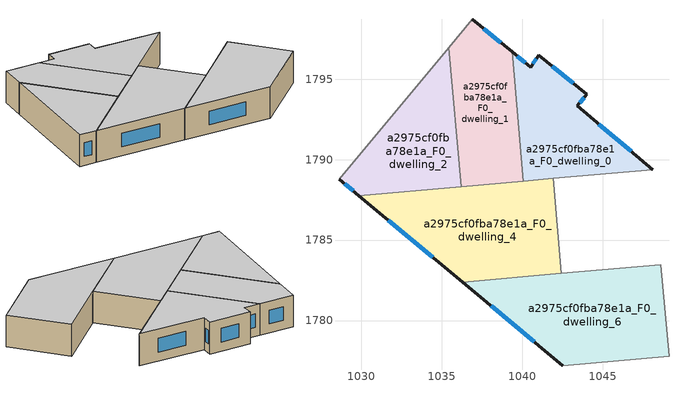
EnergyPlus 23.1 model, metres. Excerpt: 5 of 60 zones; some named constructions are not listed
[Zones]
a2975cf0fba78e1a_F0_dwelling_0
 floor ground (EU_floor_Construction): 1044,1794.06 1043.41,1793.34 1048.1,1789.38 1040.06,1788.67 1039.36,1796.7 1040.51,1795.76 1041.01,1796.49 z0
 wall outside (EU_wall_Construction): 1048.1,1789.38 1043.41,1793.34 1044,1794.06 1041.01,1796.49 1040.51,1795.76 1039.36,1796.7 z0:3
 wall to a2975cf0fba78e1a_F0_dwelling_1 (EU_wall_Construction): 1039.36,1796.7 1040.06,1788.67 z0:3
 wall to a2975cf0fba78e1a_F0_dwelling_3 (EU_wall_Construction): 1041.91,1788.83 1048.1,1789.38 z0:3
 wall to a2975cf0fba78e1a_F0_dwelling_4 (EU_wall_Construction): 1040.06,1788.67 1041.91,1788.83 z0:3
 window (EU_Window_Construction): 1040.18,1796.03 1039.69,1796.43 / 1040.86,1796.28 1040.65,1795.97 / 1043.15,1794.75 1041.86,1795.8 / 1043.58,1793.55 1043.83,1793.85 / 1046.76,1790.51 1044.75,1792.21 z0.86:2.14
 ceiling to a2975cf0fba78e1a_F1_dwelling_0 (EU_floor_Construction): 1048.1,1789.38 1043.41,1793.34 1044,1794.06 1041.01,1796.49 1040.51,1795.76 1039.36,1796.7 1040.06,1788.67 z3
a2975cf0fba78e1a_F0_dwelling_1
 floor ground (EU_floor_Construction): 1039.36,1796.7 1040.06,1788.67 1036.19,1788.33 1035.43,1796.96 1036.9,1798.72 z0
 wall outside (EU_wall_Construction): 1039.36,1796.7 1036.9,1798.72 z0:3
 wall to a2975cf0fba78e1a_F0_dwelling_2 (EU_wall_Construction): 1035.43,1796.96 1036.19,1788.33 z0:3
 wall adiabatic (EU_wall_Construction): 1036.9,1798.72 1035.43,1796.96 z0:3
 wall to a2975cf0fba78e1a_F0_dwelling_4 (EU_wall_Construction): 1036.19,1788.33 1040.06,1788.67 z0:3
 window (EU_Window_Construction): 1038.65,1797.28 1037.6,1798.14 z0.86:2.14
 ceiling to a2975cf0fba78e1a_F1_dwelling_1 (EU_floor_Construction): 1040.06,1788.67 1039.36,1796.7 1036.9,1798.72 1035.43,1796.96 1036.19,1788.33 z3
a2975cf0fba78e1a_F0_dwelling_2
 floor ground (EU_floor_Construction): 1035.43,1796.96 1036.19,1788.33 1029.83,1787.77 1028.6,1788.79 z0
 wall outside (EU_wall_Construction): 1028.6,1788.79 1029.83,1787.77 z0:3
 wall adiabatic (EU_wall_Construction): 1035.43,1796.96 1028.6,1788.79 z0:3
 wall to a2975cf0fba78e1a_F0_dwelling_4 (EU_wall_Construction): 1029.83,1787.77 1036.19,1788.33 z0:3
 window (EU_Window_Construction): 1028.95,1788.5 1029.48,1788.06 z0.86:2.14
 ceiling to a2975cf0fba78e1a_F1_dwelling_2 (EU_floor_Construction): 1036.19,1788.33 1035.43,1796.96 1028.6,1788.79 1029.83,1787.77 z3
a2975cf0fba78e1a_F0_dwelling_4
 floor ground (EU_floor_Construction): 1041.91,1788.83 1042.43,1782.93 1036.29,1782.39 1029.83,1787.77 z0
 wall outside (EU_wall_Construction): 1029.83,1787.77 1036.29,1782.39 z0:3
 wall to a2975cf0fba78e1a_F0_dwelling_3 (EU_wall_Construction): 1042.43,1782.93 1041.91,1788.83 z0:3
 wall to a2975cf0fba78e1a_F0_dwelling_6 (EU_wall_Construction): 1036.29,1782.39 1042.43,1782.93 z0:3
 window (EU_Window_Construction): 1031.67,1786.23 1034.44,1783.93 z0.86:2.14
 ceiling to a2975cf0fba78e1a_F1_dwelling_4 (EU_floor_Construction): 1042.43,1782.93 1041.91,1788.83 1029.83,1787.77 1036.29,1782.39 z3
a2975cf0fba78e1a_F0_dwelling_6
 floor ground (EU_floor_Construction): 1048.61,1783.47 1049.11,1777.78 1042.52,1777.2 1036.29,1782.39 z0
 wall outside (EU_wall_Construction): 1036.29,1782.39 1042.52,1777.2 z0:3
 wall to a2975cf0fba78e1a_F0_dwelling_5 (EU_wall_Construction): 1049.11,1777.78 1048.61,1783.47 z0:3
 wall to a2975cf0fba78e1a_F0_dwelling_3 (EU_wall_Construction): 1048.61,1783.47 1042.43,1782.93 z0:3
 wall to a2975cf0fba78e1a_F0_dwelling_9 (EU_wall_Construction): 1042.52,1777.2 1049.11,1777.78 z0:3
 window (EU_Window_Construction): 1038.07,1780.91 1040.74,1778.68 z0.86:2.14
 ceiling to a2975cf0fba78e1a_F1_dwelling_6 (EU_floor_Construction): 1049.11,1777.78 1048.61,1783.47 1036.29,1782.39 1042.52,1777.2 z3
[HVACTEMPLATE:THERMOSTAT] Constant Heating Setpoint=20; Constant Cooling Setpoint=50
EU_HeatOnly_a2975cf0fba78e1a_F0_dwelling_7; EU_HeatOnly_a2975cf0fba78e1a_F0_dwelling_8; EU_HeatOnly_a2975cf0fba78e1a_F0_dwelling_9; EU_HeatOnly_a2975cf0fba78e1a_F1_dwelling_0; EU_HeatOnly_a2975cf0fba78e1a_F1_dwelling_1; EU_HeatOnly_a2975cf0fba78e1a_F1_dwelling_2; EU_HeatOnly_a2975cf0fba78e1a_F1_dwelling_3; EU_HeatOnly_a2975cf0fba78e1a_F1_dwelling_4; EU_HeatOnly_a2975cf0fba78e1a_F1_dwelling_5; EU_HeatOnly_a2975cf0fba78e1a_F1_dwelling_6; EU_HeatOnly_a2975cf0fba78e1a_F1_dwelling_7; EU_HeatOnly_a2975cf0fba78e1a_F1_dwelling_8; EU_HeatOnly_a2975cf0fba78e1a_F1_dwelling_9; EU_HeatOnly_a2975cf0fba78e1a_F2_dwelling_0; EU_HeatOnly_a2975cf0fba78e1a_F2_dwelling_1; EU_HeatOnly_a2975cf0fba78e1a_F2_dwelling_2; EU_HeatOnly_a2975cf0fba78e1a_F2_dwelling_3; EU_HeatOnly_a2975cf0fba78e1a_F2_dwelling_4; EU_HeatOnly_a2975cf0fba78e1a_F2_dwelling_5; EU_HeatOnly_a2975cf0fba78e1a_F2_dwelling_6; EU_HeatOnly_a2975cf0fba78e1a_F2_dwelling_7; EU_HeatOnly_a2975cf0fba78e1a_F2_dwelling_8; EU_HeatOnly_a2975cf0fba78e1a_F2_dwelling_9; EU_HeatOnly_a2975cf0fba78e1a_F3_dwelling_0; EU_HeatOnly_a2975cf0fba78e1a_F3_dwelling_1; EU_HeatOnly_a2975cf0fba78e1a_F3_dwelling_2; EU_HeatOnly_a2975cf0fba78e1a_F3_dwelling_3; EU_HeatOnly_a2975cf0fba78e1a_F3_dwelling_4; EU_HeatOnly_a2975cf0fba78e1a_F3_dwelling_5; EU_HeatOnly_a2975cf0fba78e1a_F3_dwelling_6; EU_HeatOnly_a2975cf0fba78e1a_F3_dwelling_7; EU_HeatOnly_a2975cf0fba78e1a_F3_dwelling_8; EU_HeatOnly_a2975cf0fba78e1a_F3_dwelling_9; EU_HeatOnly_a2975cf0fba78e1a_F4_dwelling_0; EU_HeatOnly_a2975cf0fba78e1a_F4_dwelling_1; EU_HeatOnly_a2975cf0fba78e1a_F4_dwelling_2; EU_HeatOnly_a2975cf0fba78e1a_F4_dwelling_3; EU_HeatOnly_a2975cf0fba78e1a_F4_dwelling_4; EU_HeatOnly_a2975cf0fba78e1a_F4_dwelling_5; EU_HeatOnly_a2975cf0fba78e1a_F4_dwelling_6; EU_HeatOnly_a2975cf0fba78e1a_F4_dwelling_7; EU_HeatOnly_a2975cf0fba78e1a_F4_dwelling_8; EU_HeatOnly_a2975cf0fba78e1a_F4_dwelling_9; EU_HeatOnly_a2975cf0fba78e1a_F5_dwelling_0; EU_HeatOnly_a2975cf0fba78e1a_F5_dwelling_1; EU_HeatOnly_a2975cf0fba78e1a_F5_dwelling_2; EU_HeatOnly_a2975cf0fba78e1a_F5_dwelling_3; EU_HeatOnly_a2975cf0fba78e1a_F5_dwelling_4; EU_HeatOnly_a2975cf0fba78e1a_F5_dwelling_5; EU_HeatOnly_a2975cf0fba78e1a_F5_dwelling_6; EU_HeatOnly_a2975cf0fba78e1a_F5_dwelling_7; EU_HeatOnly_a2975cf0fba78e1a_F5_dwelling_8; EU_HeatOnly_a2975cf0fba78e1a_F5_dwelling_9
[SCHEDULE:FILE] Column Number=1; Rows to Skip at Top=0; Number of Hours of Data=8760; Column Separator=Comma; Interpolate to Timestep=No; Minutes per Item=60; Adjust Schedule for Daylight Savings=Yes
Name | File
EU_Step8_GainSchedule_a2975cf0fba78e1a_F5_dwelling_3_f000 | ../../schedules/a2975cf0fba78e1a/a2975cf0fba78e1a_F5_dwelling_3_f000_gain.csv
EU_Step8_GainSchedule_a2975cf0fba78e1a_F5_dwelling_4_f000 | ../../schedules/a2975cf0fba78e1a/a2975cf0fba78e1a_F5_dwelling_4_f000_gain.csv
EU_Step8_GainSchedule_a2975cf0fba78e1a_F5_dwelling_5_f000 | ../../schedules/a2975cf0fba78e1a/a2975cf0fba78e1a_F5_dwelling_5_f000_gain.csv
EU_Step8_GainSchedule_a2975cf0fba78e1a_F5_dwelling_6_f000 | ../../schedules/a2975cf0fba78e1a/a2975cf0fba78e1a_F5_dwelling_6_f000_gain.csv
EU_Step8_GainSchedule_a2975cf0fba78e1a_F5_dwelling_7_f000 | ../../schedules/a2975cf0fba78e1a/a2975cf0fba78e1a_F5_dwelling_7_f000_gain.csv
EU_Step8_GainSchedule_a2975cf0fba78e1a_F5_dwelling_8_f000 | ../../schedules/a2975cf0fba78e1a/a2975cf0fba78e1a_F5_dwelling_8_f000_gain.csv
EU_Step8_GainSchedule_a2975cf0fba78e1a_F5_dwelling_9_f000 | ../../schedules/a2975cf0fba78e1a/a2975cf0fba78e1a_F5_dwelling_9_f000_gain.csv
